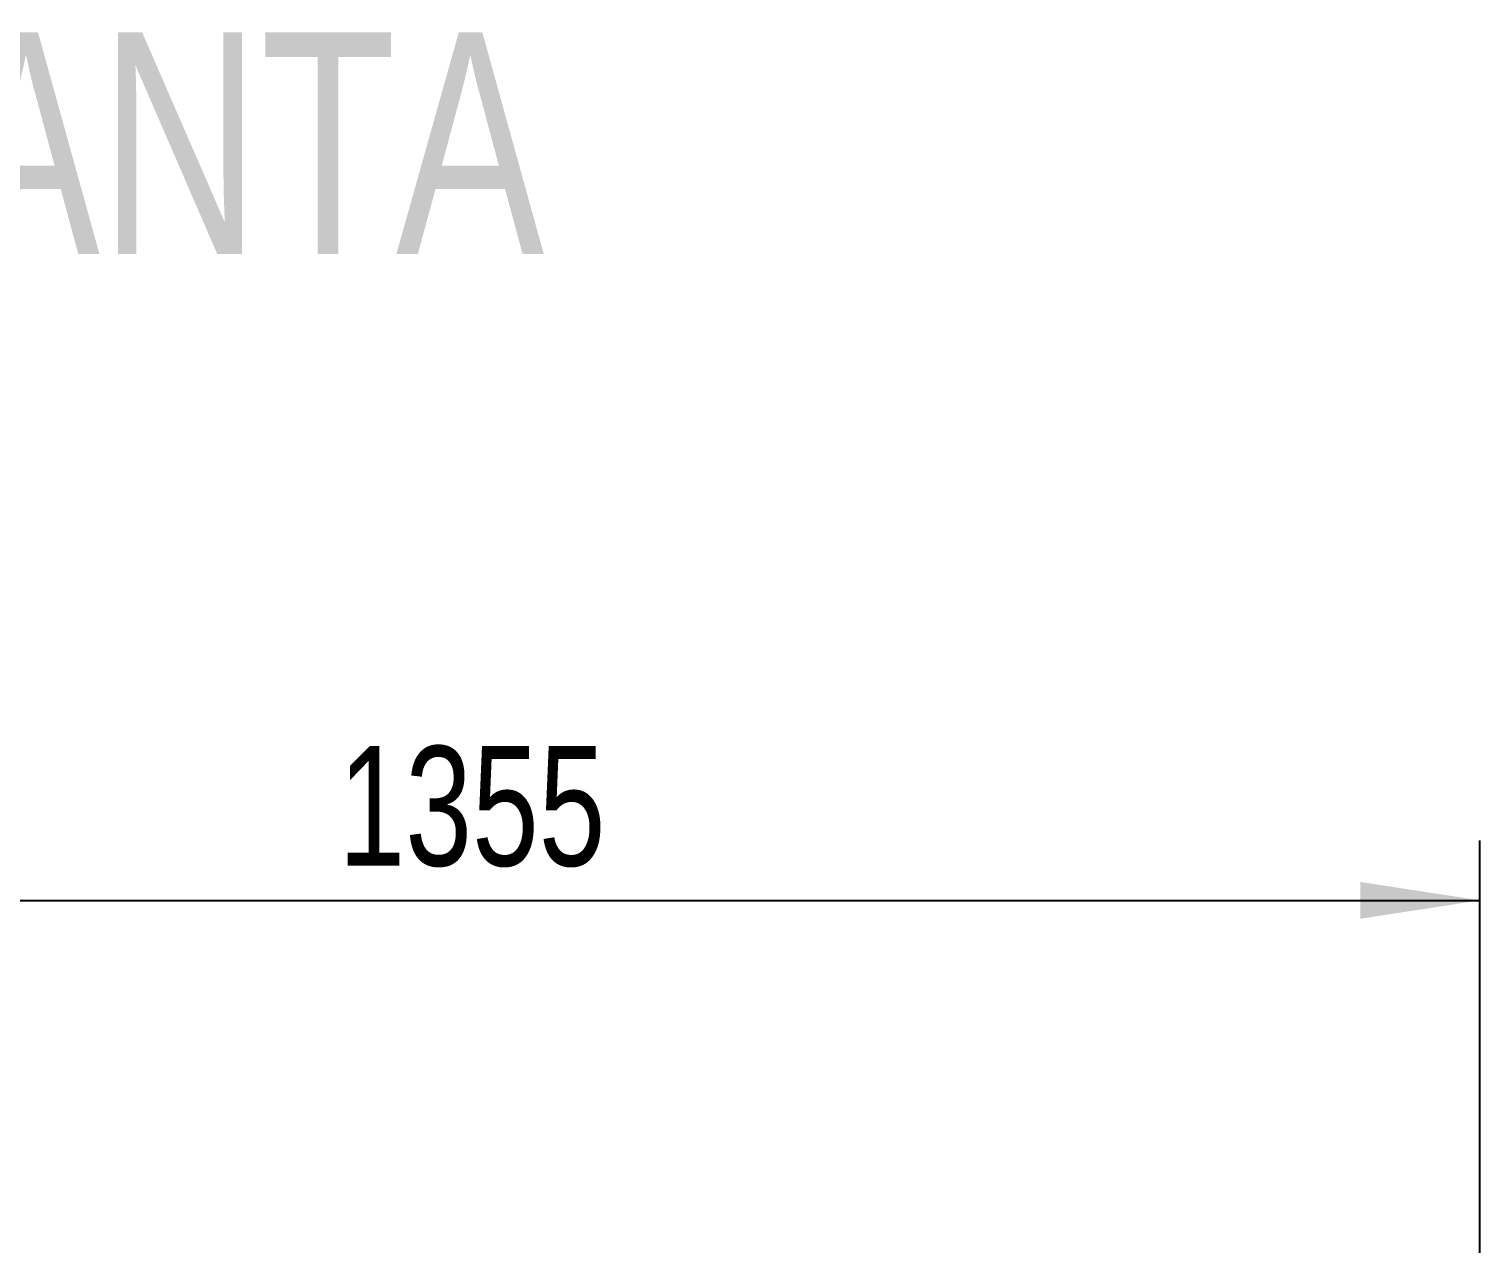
# Model space of a CAD drawing. Header units: millimetres. Extents: x 861 to 27901, y 673 to 17923.
# Drawn here: x 10047 to 10855, y 7638 to 8314 of the extents above; entities that cross this region are included whole.
import ezdxf

# ---------------------------------------------------------------- set-up
doc = ezdxf.new("R2010")
doc.units = ezdxf.units.MM
doc.header["$LTSCALE"] = 33.3
doc.layers.add('CAPA_1', color=7, linetype='Continuous')
doc.styles.add('SLDTEXTSTYLE0', font='TXT', dxfattribs={"width": 0.75})
doc.dimstyles.new('SLDDIMSTYLE0', dxfattribs={"dimtxt": 66.6, "dimasz": 66.6, "dimexe": 0, "dimexo": 0.0625, "dimgap": 16.65, "dimtad": 2, "dimdec": 0, "dimlfac": 1.261261, "dimrnd": 1e-09, "dimzin": 12, "dimdsep": 46, "dimtxsty": 'SLDTEXTSTYLE0', "dimsah": 1, "dimcen": 0.09, "dimadec": 0, "dimazin": 3, "dimtfac": 1, "dimtdec": 0, "dimtofl": 0, "dimtmove": 0, "dimatfit": 3, "dimfxl": 1, "dimfrac": 2, "dimtolj": 1, "dimtzin": 12, "dimarcsym": 0})

# ---------------------------------------------------------------- blocks, each defined once
blk = doc.blocks.new('_D_14')
at = {"layer": 'CAPA_1', "transparency": 16777216}
for p, q in [((9780.88, 6954.54), (9780.88, 7862.55)), ((10855.14, 5883.49), (10855.14, 7862.55)), ((9780.88, 7829.25), (10855.14, 7829.25))]:
    blk.add_line(p, q, dxfattribs=at)
for points in [[(9780.88, 7829.25), (9847.48, 7819.01), (9847.48, 7839.5)], [(10855.14, 7829.25), (10788.54, 7839.5), (10788.54, 7819.01)]]:
    blk.add_solid(points, dxfattribs=at)
at = {"layer": 'CAPA_1', "transparency": 16777216, "insert": (10219.59, 7915.1), "char_height": 66.6, "attachment_point": 1, "style": 'SLDTEXTSTYLE0'}
blk.add_mtext('1355', dxfattribs=at)

msp = doc.modelspace()

# ---------------------------------------------------------------- texts
at = {"layer": 'CAPA_1', "insert": (9460.95, 8312.44), "char_height": 123.3487, "attachment_point": 1, "style": 'SLDTEXTSTYLE0'}
msp.add_mtext('VISTA PLANTA', dxfattribs=at)

# ---------------------------------------------------------------- dimensions: what is measured, and where the dimension line sits
at = {"layer": 'CAPA_1'}
dim = msp.add_linear_dim(base=(10855.14, 7829.25), p1=(9780.88, 6912.25), p2=(10855.14, 5841.2), dimstyle='SLDDIMSTYLE0', dxfattribs=at)
dim.commit()
dim.dimension.update_dxf_attribs({"geometry": '_D_14', "text_midpoint": (10318.01, 7829.25), "dimtype": 160})

doc.saveas('drawing.dxf')
